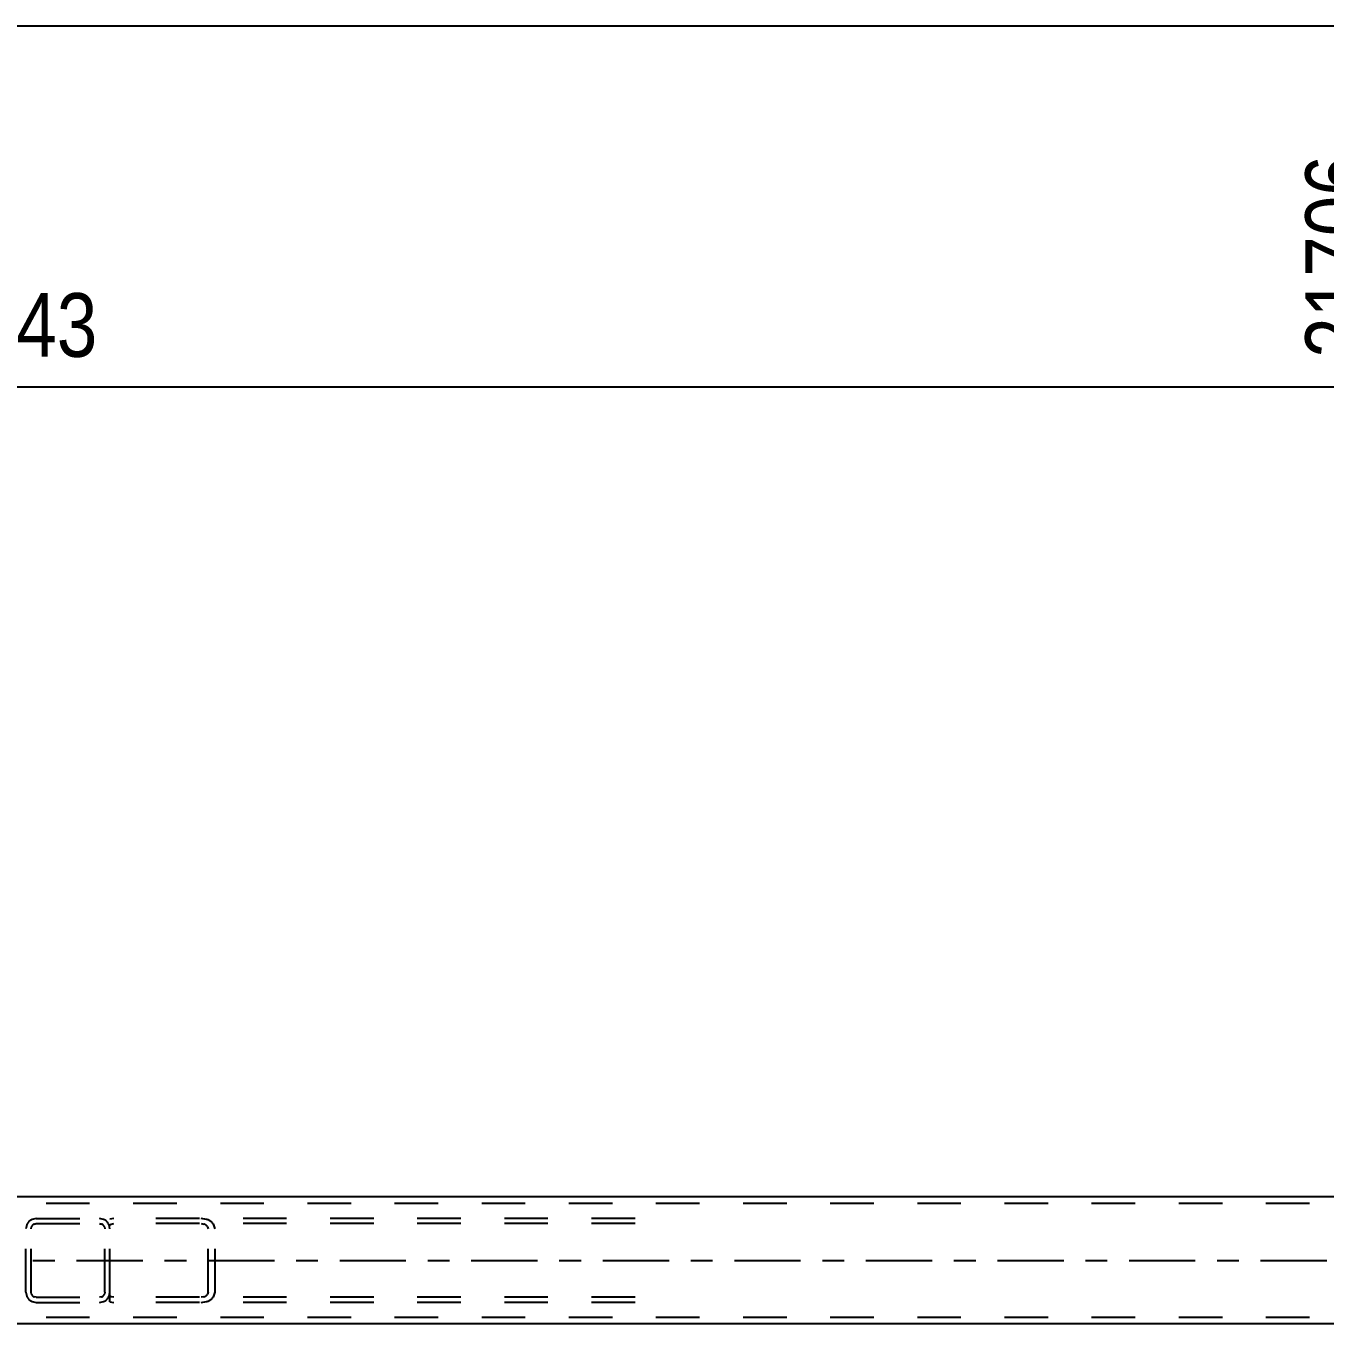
# Model space of a CAD drawing. Header units: millimetres. Extents: x -2250 to 594, y 0 to 1057.
# Drawn here: x -617.5 to -559, y 850.4 to 908.8 of the extents above; entities that cross this region are included whole.
import ezdxf

# ---------------------------------------------------------------- set-up
doc = ezdxf.new("R2010")
doc.units = ezdxf.units.MM
doc.linetypes.add('DXK_LINE_DOT2', pattern=[3.9198, 1.9599, -1.9599])
doc.linetypes.add('DXK_LINE_DOT3', pattern=[5.9187, 2.979, -0.9799, 0.9799, -0.9799])
doc.styles.add('Arial Narrow', font='ARIALN.TTF', dxfattribs={"height": 0.2})

# ---------------------------------------------------------------- blocks, each defined once
blk = doc.blocks.new('Part-761553754-4448 - 4377')
at = {"color": 7, "linetype": 'DXK_LINE_DOT2'}
for p, q in [((-613.5, 855.112), (-613.683, 855.085)), ((-613.683, 851.367), (-613.683, 855.085)), ((-590.053, 855.112), (-613.5, 855.112)), ((-609.337, 855.077), (-609.578, 855.112)), ((-613.683, 854.835), (-613.62, 854.866)), ((-613.62, 854.866), (-613.5, 854.883)), ((-590.053, 854.883), (-613.5, 854.883)), ((-609.578, 854.883), (-609.458, 854.866)), ((-609.288, 854.742), (-609.264, 854.655)), ((-609.264, 851.797), (-609.264, 854.655)), ((-608.95, 854.655), (-608.998, 854.83)), ((-608.95, 851.797), (-608.95, 854.655)), ((-613.62, 851.586), (-613.683, 851.617)), ((-613.5, 851.569), (-613.62, 851.586)), ((-590.053, 851.569), (-613.5, 851.569)), ((-609.458, 851.586), (-609.578, 851.569)), ((-609.264, 851.797), (-609.288, 851.71)), ((-608.998, 851.623), (-608.95, 851.797)), ((-613.683, 851.367), (-613.5, 851.34)), ((-590.053, 851.34), (-613.5, 851.34)), ((-609.578, 851.34), (-609.337, 851.375))]:
    blk.add_line(p, q, dxfattribs=at)
for centre, radius, start, end in [((-609.481, 854.523), 0.573, 32.41047, 75.44529), ((-609.53, 854.589), 0.286, 32.41047, 75.44529), ((-609.53, 851.863), 0.286, 284.55471, 327.58953), ((-609.481, 851.93), 0.573, 284.55471, 327.58953)]:
    blk.add_arc(centre, radius, start, end, dxfattribs=at)
blk = doc.blocks.new('Part-761553754-4530 - 4377')
at = {"color": 7, "linetype": 'DXK_LINE_DOT2'}
for p, q in [((-616.998, 855.112), (-617.173, 855.077)), ((-616.998, 855.112), (-614.141, 855.112)), ((-613.966, 855.077), (-614.141, 855.112)), ((-617.42, 854.83), (-617.455, 854.655)), ((-617.455, 851.797), (-617.455, 854.655)), ((-617.226, 854.655), (-617.209, 854.742)), ((-617.226, 851.797), (-617.226, 854.655)), ((-617.085, 854.866), (-616.998, 854.883)), ((-616.998, 854.883), (-614.141, 854.883)), ((-614.141, 854.883), (-614.053, 854.866)), ((-613.929, 854.742), (-613.912, 854.655)), ((-613.912, 851.797), (-613.912, 854.655)), ((-613.683, 854.655), (-613.718, 854.83)), ((-613.683, 851.797), (-613.683, 854.655)), ((-617.455, 851.797), (-617.42, 851.623)), ((-617.209, 851.71), (-617.226, 851.797)), ((-616.998, 851.569), (-617.085, 851.586)), ((-616.998, 851.569), (-614.141, 851.569)), ((-614.053, 851.586), (-614.141, 851.569)), ((-613.912, 851.797), (-613.929, 851.71)), ((-613.718, 851.623), (-613.683, 851.797)), ((-617.173, 851.375), (-616.998, 851.34)), ((-616.998, 851.34), (-614.141, 851.34)), ((-614.141, 851.34), (-613.966, 851.375))]:
    blk.add_line(p, q, dxfattribs=at)
for centre, radius, start, end in [((-616.998, 854.655), 0.457, 112.5, 157.5), ((-614.141, 854.655), 0.457, 22.5, 67.5), ((-616.998, 854.655), 0.229, 112.5, 157.5), ((-614.141, 854.655), 0.229, 22.5, 67.5), ((-616.998, 851.797), 0.457, 202.5, 247.5), ((-616.998, 851.797), 0.229, 202.5, 247.5), ((-614.141, 851.797), 0.229, 292.5, 337.5), ((-614.141, 851.797), 0.457, 292.5, 337.5)]:
    blk.add_arc(centre, radius, start, end, dxfattribs=at)
blk = doc.blocks.new('Part-761553754-4608 - 4377')
at = {"color": 7, "linetype": 'DXK_LINE_DOT2'}
for p, q in [((-477.399, 855.797), (-1136.026, 855.797)), ((-477.399, 850.655), (-1136.026, 850.655))]:
    blk.add_line(p, q, dxfattribs=at)
at = {"color": 2, "linetype": 'Continuous'}
for p, q in [((-555.838, 856.083), (-675.157, 856.083)), ((-531.284, 850.369), (-699.855, 850.369))]:
    blk.add_line(p, q, dxfattribs=at)
at = {"color": 7, "linetype": 'DXK_LINE_DOT3'}
blk.add_line((-1136.026, 853.226), (-477.399, 853.226), dxfattribs=at)
blk = doc.blocks.new('StraightDimension-761553754-4905 - 4377')
at = {"color": 7, "linetype": 'Continuous'}
blk.add_line((-1143.841, 908.764), (-469.585, 908.764), dxfattribs=at)
blk = doc.blocks.new('StraightDimension-761553754-5168 - 4377')
at = {"color": 7, "linetype": 'Continuous'}
for p, q in [((-679.933, 858.981), (-679.933, 902.971)), ((-555.838, 857.083), (-555.838, 902.971)), ((-678.433, 893.131), (-681.433, 891.931)), ((-557.338, 891.931), (-554.338, 893.131)), ((-679.933, 892.531), (-555.838, 892.531))]:
    blk.add_line(p, q, dxfattribs=at)
at = {"color": 0}
blk.add_wipeout([(-613.629, 893.281), (-613.629, 897.481), (-622.142, 897.481), (-622.142, 893.281)], dxfattribs=at)
at = {"color": 3, "style": 'Arial Narrow'}
blk.add_text('4343', height=2.8633, dxfattribs=at).set_placement((-621.542, 893.881))
at = {"color": 0, "linetype": 'Continuous'}
blk.add_wipeout([(-556.438, 903.571), (-560.638, 903.571), (-560.638, 893.231), (-556.438, 893.231)], dxfattribs=at)
at = {"color": 3, "linetype": 'Continuous', "style": 'Arial Narrow'}
blk.add_text('21706', height=2.8633, rotation=90.00021, dxfattribs=at).set_placement((-557.038, 893.831))

msp = doc.modelspace()

# ---------------------------------------------------------------- block references
for name in ['StraightDimension-761553754-4905 - 4377', 'Part-761553754-4608 - 4377', 'Part-761553754-4530 - 4377', 'Part-761553754-4448 - 4377']:
    msp.add_blockref(name, (0, 0))

# ---------------------------------------------------------------- next in the draw order: block references
msp.add_blockref('StraightDimension-761553754-5168 - 4377', (0, 0))

doc.saveas('drawing.dxf')
